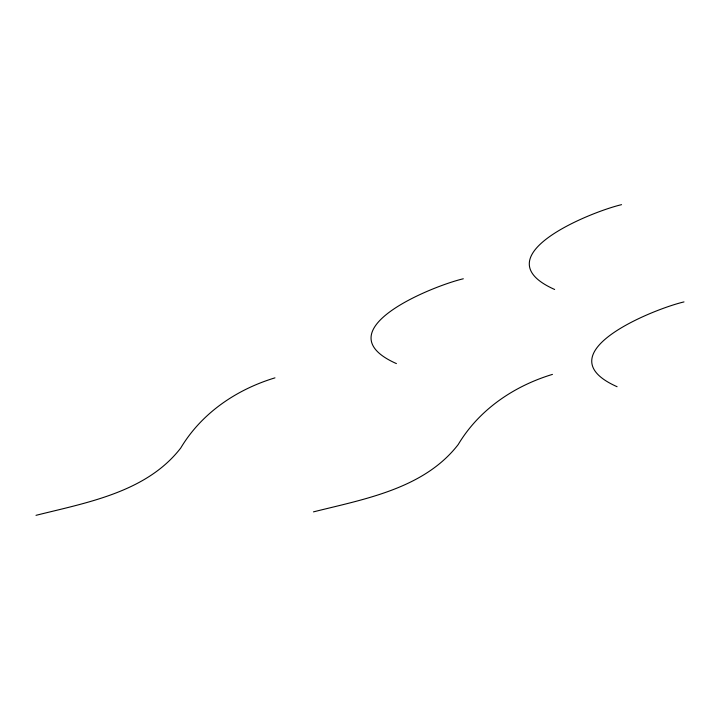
<?xml version="1.0" encoding="UTF-8"?>
<svg xmlns="http://www.w3.org/2000/svg" width="720" height="720" viewBox="0 0 720 720"><rect width="100%" height="100%" fill="white"/><g stroke="black" fill="none" stroke-linecap="round" stroke-linejoin="round"><path stroke-width="1.08" d="M274.968 377.856C236.385 389.547 201.6 413.1 180.72 448.038C146.511 492.255 87.012 502.524 36 515.331M552.447 374.391C513.855 386.091 479.07 409.644 458.19 444.573C423.981 488.799 364.491 499.059 313.47 511.875M621.558 204.669C591.498 211.617 479.835 256.176 554.652 289.476M463.311 278.784C433.251 285.732 321.588 330.291 396.405 363.591M684 301.914C653.94 308.871 542.277 353.421 617.094 386.721"/></g></svg>
